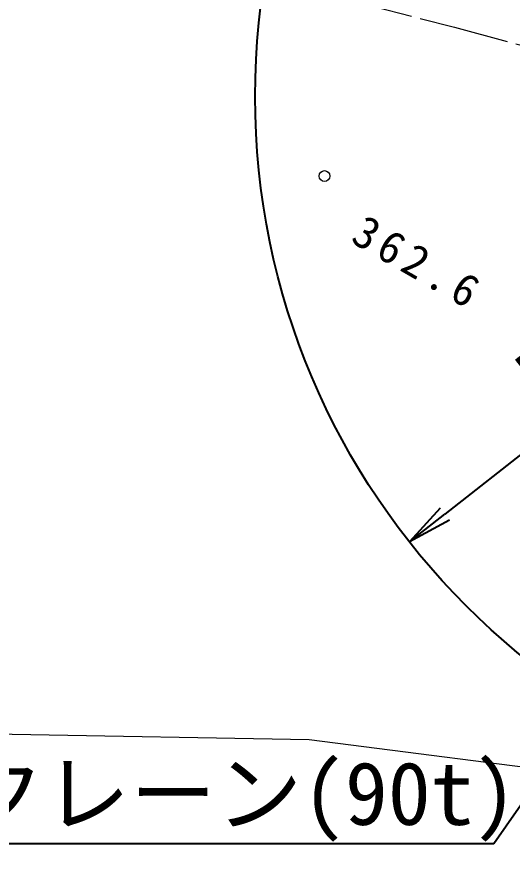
# Model space of a CAD drawing. Header units: millimetres. Extents: x -2078669 to -1085629, y -5987148 to 310365.
# Drawn here: x -1739021 to -1725268, y -2667727 to -2644367 of the extents above; entities that cross this region are included whole.
import ezdxf
from ezdxf.enums import TextEntityAlignment as Align

# ---------------------------------------------------------------- set-up
doc = ezdxf.new("R2010")
doc.units = ezdxf.units.MM
doc.header["$LTSCALE"] = 500
doc.header["$PDSIZE"] = 300
doc.linetypes.add('57103', pattern=[5.5, 5, -0.5])
doc.layers.get('Defpoints').update_dxf_attribs({"color": 153})
for name, color, linetype, lineweight in [('D-BGD', 7, 'Continuous', 13), ('D-BYP-STR8', 5, 'Continuous', 25), ('●予備設計_LP横断', 7, 'Continuous', 13)]:
    doc.layers.add(name, color=color, linetype=linetype, lineweight=lineweight)
doc.styles.add('MS ゴシック', font='MS Gothic.ttf')
doc.dimstyles.new('DIM-500-F', dxfattribs={"dimscale": 500, "dimtxt": 3.5, "dimasz": 2.5, "dimexe": 0, "dimexo": 2, "dimgap": 0.8, "dimtad": 1, "dimdec": 0, "dimzin": 0, "dimdsep": 46, "dimtxsty": 'MS ゴシック', "dimblk": 'OPEN', "dimcen": 0.1, "dimclrd": 256, "dimclre": 256, "dimclrt": 256, "dimaunit": 1, "dimadec": 4, "dimazin": 0, "dimtfac": 1, "dimtdec": 0, "dimtmove": 2, "dimatfit": 3, "dimldrblk": 'OPEN', "dimfxl": 1, "dimtolj": 1, "dimtzin": 0, "dimlwd": -1, "dimlwe": -1, "dimarcsym": 2})

# ---------------------------------------------------------------- blocks, each defined once
blk = doc.blocks.new('M7312')
at = {"layer": '●予備設計_LP横断', "linetype": 'Continuous', "lineweight": 20}
blk.add_circle((0, -0.001), 0.15, dxfattribs=at)
blk = doc.blocks.new('河川平面')
at = {"layer": 'D-BGD', "linetype": 'Continuous', "elevation": 363000, "flags": 128}
blk.add_lwpolyline([(1546140, -2807744), (1556057, -2808514), (1571816, -2808782), (1580064, -2808936), (1588015, -2809947), (1589942, -2810097), (1590428, -2809759), (1590808, -2808776), (1591696, -2793578), (1591996, -2788414), (1592342, -2780492), (1591147, -2763427), (1590833, -2752355)], dxfattribs=at)
at = {"layer": 'D-BGD', "linetype": '57103', "elevation": 362500, "flags": 128}
blk.add_lwpolyline([(1477172, -2870692), (1480389, -2867967), (1484971, -2865393), (1488582, -2864193), (1490390, -2862448), (1490901, -2861451), (1491577, -2859965), (1492253, -2857970), (1492523, -2854950), (1492706, -2848007), (1492343, -2845971), (1491818, -2844356), (1491196, -2841336), (1490209, -2837875), (1487912, -2834245), (1484986, -2828256), (1481365, -2824222), (1477611, -2819585), (1476055, -2817947), (1475124, -2816767), (1474521, -2815562), (1474237, -2813430), (1474818, -2811802), (1475257, -2810826), (1476458, -2809344), (1478073, -2808418), (1482363, -2806108), (1485565, -2802358), (1489241, -2799156), (1490166, -2797637), (1493717, -2792408), (1495727, -2790693), (1496990, -2790207), (1498678, -2790410), (1515296, -2793779), (1523090, -2795880), (1526242, -2797376), (1532639, -2801346), (1534483, -2801833), (1535345, -2801857), (1536115, -2801690), (1536414, -2801377), (1536811, -2800496), (1536775, -2798251), (1531411, -2785253), (1530397, -2780634), (1531536, -2779067), (1532905, -2778516), (1534675, -2777962), (1556794, -2782089), (1584092, -2789157), (1586463, -2789792), (1587876, -2790125), (1589173, -2790027), (1589943, -2788823)], dxfattribs=at)
at = {"layer": 'D-BGD', "linetype": 'Continuous', "lineweight": 20, "xscale": 1000, "yscale": 1000, "zscale": 1000, "rotation": 330.1091246385173}
blk.add_blockref('M7312', (1580487, -2793287, 362556), dxfattribs=at)
at = {"layer": 'D-BGD', "linetype": 'Continuous', "insert": (1581167, -2795115, 362556), "char_height": 900, "attachment_point": 7, "rotation": 330.1091, "line_spacing_factor": 0.722892, "style": 'MS ゴシック'}
blk.add_mtext('\\T1.287;362.6', dxfattribs=at)
blk = doc.blocks.new('_Open')
at = {"color": 0, "linetype": 'ByBlock', "lineweight": -2}
for p, q in [((-1, 0.167), (0, 0)), ((-1, -0.167), (0, 0)), ((0, 0), (-1, 0))]:
    blk.add_line(p, q, dxfattribs=at)
blk = doc.blocks.new('*D29')
at = {"layer": 'D-BYP-STR8', "transparency": 16777216}
blk.add_line((-1718151, -2651103), (-1727139, -2658175), dxfattribs=at)
at = {"layer": 'Defpoints', "color": 0, "transparency": 16777216}
for p in [(-1712404, -2646580), (-1728121, -2658948)]:
    blk.add_point(p, dxfattribs=at)
at = {"layer": 'D-BYP-STR8', "transparency": 16777216, "xscale": 1250, "yscale": 1250, "zscale": 1250, "rotation": 218.1995815530016}
blk.add_blockref('_Open', (-1728121, -2658948), dxfattribs=at)
at = {"layer": 'D-BYP-STR8', "transparency": 16777216, "char_height": 1750, "attachment_point": 5, "rotation": 38.1996, "style": 'MS ゴシック'}
for s, insert in [('\\A1;R20000', (-1721966, -2652482)), ('\\A1;(10.4t)', (-1720298, -2654601))]:
    blk.add_mtext(s, dxfattribs=dict(at, insert=insert))

msp = doc.modelspace()

# ---------------------------------------------------------------- linework, layer by layer
at = {"layer": 'D-BYP-STR8'}
msp.add_line((-1725776.8, -2667327.7), (-1751956.8, -2667327.7), dxfattribs=at)
msp.add_circle((-1712403.8, -2646580.4), 20000, dxfattribs=at)

# ---------------------------------------------------------------- block references
at = {"layer": 'D-BGD'}
msp.add_blockref('河川平面', (-3310965.8, 144500.2), dxfattribs=at)

# ---------------------------------------------------------------- texts
at = {"layer": 'D-BYP-STR8', "style": 'MS ゴシック'}
msp.add_text('クローラークレーン(90t)', height=1750, dxfattribs=at).set_placement((-1738866.8, -2667327.7), align=Align.BOTTOM_CENTER)

# ---------------------------------------------------------------- dimensions: what is measured, and where the dimension line sits
at = {"layer": 'D-BYP-STR8'}
dim = msp.add_radius_dim(center=(-1712403.8, -2646580.4), mpoint=(-1728121.1, -2658948.4), text='<>\\X(10.4t)', dimstyle='DIM-500-F', override={"dimtmove": 0}, dxfattribs=at)
dim.commit()
dim.dimension.update_dxf_attribs({"geometry": '*D29', "text_midpoint": (-1721177.1, -2653484.1), "dimtype": 164})

# ---------------------------------------------------------------- leaders
msp.add_leader([(-1712877.4, -2648760.1), (-1725776.8, -2667327.7)], dimstyle='DIM-500-F', dxfattribs=at)

doc.saveas('drawing.dxf')
